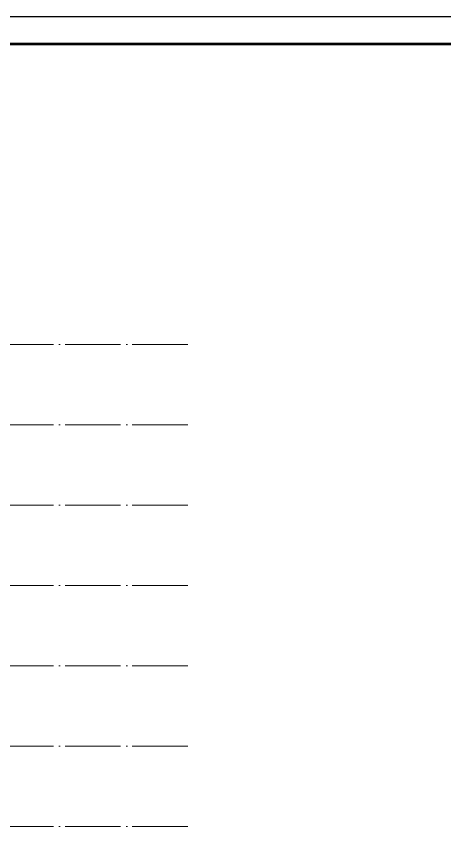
# Model space of a CAD drawing. Extents: x -518115 to 1124316, y -209821 to 1628073.
# Drawn here: x 858288 to 873736, y -99736 to -70227 of the extents above; entities that cross this region are included whole.
import ezdxf

# ---------------------------------------------------------------- set-up
doc = ezdxf.new("R2010")
doc.units = 0
doc.header["$LTSCALE"] = 1000
doc.header["$MEASUREMENT"] = 0
doc.linetypes.add('DOTE', pattern=[2.42, 2, -0.2, 0.02, -0.2])
doc.layers.add('DOTE', color=19, linetype='DOTE', lineweight=9)
doc.layers.add('yichutu', color=7, linetype='Continuous', true_color=0xffffff, plot=False)
doc.layers.add('图框', color=140, linetype='Continuous')

# ---------------------------------------------------------------- blocks, each defined once
blk = doc.blocks.new('yct-841-594-84100-59399.9999999999-100-1000.0')
at = {"layer": 'yichutu', "color": 7, "true_color": 0xffffff}
blk.add_lwpolyline([(0, 0), (0, 59400), (84100, 59400), (84100, 0)], close=True, dxfattribs=at)
blk = doc.blocks.new('TK')
at = {"layer": '图框'}
blk.add_lwpolyline([(465375, 548714), (549475, 548714), (549475, 489314), (465375, 489314)], close=True, dxfattribs=at)
blk.add_lwpolyline([(465375, 548714), (549475, 548714), (549475, 489314), (465375, 489314)], close=True, dxfattribs=at)
at = {"layer": '图框', "const_width": 100}
blk.add_lwpolyline([(548475, 490314), (548475, 547714), (467875, 547714), (467875, 490314)], close=True, dxfattribs=at)

msp = doc.modelspace()

# ---------------------------------------------------------------- linework, layer by layer
at = {"layer": 'DOTE', "linetype": 'DOTE'}
for p, q in [((864468.3, -82076.4), (841283.6, -82076.4)), ((864468.3, -84976.4), (841283.6, -84976.4)), ((864468.3, -87876.4), (841283.6, -87876.4)), ((864468.3, -90776.4), (841283.6, -90776.4)), ((864468.3, -93676.4), (841283.6, -93676.4)), ((864468.3, -96576.4), (841283.6, -96576.4)), ((864468.3, -99476.4), (841283.6, -99476.4))]:
    msp.add_line(p, q, dxfattribs=at)

# ---------------------------------------------------------------- block references
msp.add_blockref('TK', (348239.1, -618940.3))
at = {"layer": 'yichutu'}
msp.add_blockref('yct-841-594-84100-59399.9999999999-100-1000.0', (813614.1, -129626.6), dxfattribs=at)

doc.saveas('drawing.dxf')
